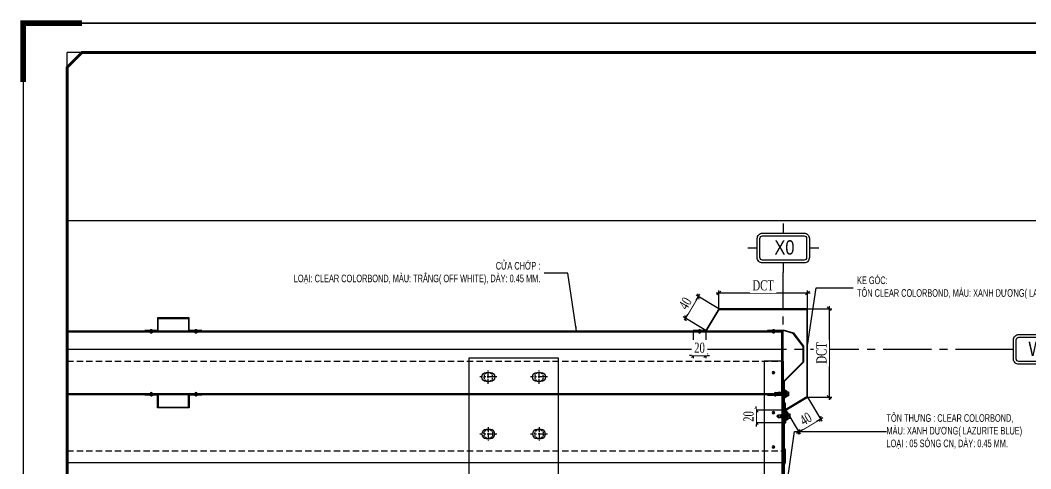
# Model space of a CAD drawing. Header units: inches. Extents: x 340055 to 349452, y -34649 to -30845.
# Drawn here: x 342111 to 342509.3, y -34053.4 to -33876.5 of the extents above; entities that cross this region are included whole.
import ezdxf
from ezdxf.enums import TextEntityAlignment as Align

# ---------------------------------------------------------------- set-up
doc = ezdxf.new("R2010")
doc.units = ezdxf.units.IN
doc.header["$MEASUREMENT"] = 0
doc.linetypes.add('CENTER2', pattern=[28.575, 19.05, -3.175, 3.175, -3.175])
doc.linetypes.add('HIDDEN', pattern=[0.375, 0.25, -0.125])
for name, color, linetype in [('250', 250, 'Continuous'), ('251', 251, 'Continuous'), ('3', 3, 'Continuous'), ('6', 6, 'Continuous'), ('7', 7, 'Continuous'), ('8', 8, 'Continuous'), ('Co ban', 2, 'Continuous'), ('DIM', 8, 'Continuous'), ('flashing', 6, 'Continuous'), ('NET IN', 3, 'Continuous'), ('STRUCTURE', 1, 'Continuous')]:
    doc.layers.add(name, color=color, linetype=linetype)
doc.layers.add('TL-TIILE BLOCK A2$0$TL-TITLE BLOCK 1', color=7, linetype='Continuous', lineweight=50)
doc.layers.add('Tpl_Bound', color=1, linetype='Continuous', plot=False)
doc.styles.add('hx2', font='')
doc.styles.add('ST1', font='times.ttf', dxfattribs={"width": 0.7})
doc.styles.add('ST1H', font='vnshxh.shx', dxfattribs={"width": 0.7})
doc.styles.get('hx2').set_extended_font_data('.VnArial NarrowH')
doc.dimstyles.new('3', dxfattribs={"dimtxt": 3.5, "dimasz": 1.8, "dimexe": 1, "dimexo": 0, "dimgap": 1, "dimtad": 1, "dimdec": 0, "dimlfac": 3, "dimzin": 0, "dimdsep": 46, "dimtxsty": 'ST1H', "dimblk": 'OBLIQUE', "dimcen": 1, "dimdle": 1, "dimclrd": 8, "dimclre": 8, "dimclrt": 3, "dimadec": 0, "dimazin": 0, "dimtfac": 1, "dimtdec": 0, "dimtix": 1, "dimtofl": 0, "dimtmove": 1, "dimatfit": 3, "dimfxl": 0, "dimtolj": 1, "dimtzin": 0, "dimlwd": -1, "dimlwe": -1, "dimarcsym": 0})
doc.dimstyles.new('4', dxfattribs={"dimtxt": 4, "dimasz": 1.5, "dimexe": 1, "dimexo": 0, "dimgap": 1, "dimtad": 1, "dimdec": 0, "dimlfac": 4, "dimzin": 0, "dimdsep": 46, "dimtxsty": 'ST1', "dimblk": 'OBLIQUE', "dimcen": 1, "dimdle": 1, "dimclrd": 8, "dimclre": 8, "dimclrt": 3, "dimadec": 0, "dimazin": 0, "dimtfac": 1, "dimtdec": 0, "dimtix": 1, "dimtmove": 0, "dimatfit": 3, "dimfxl": 0, "dimtolj": 1, "dimtzin": 0, "dimlwd": -1, "dimlwe": -1, "dimarcsym": 0})

# ---------------------------------------------------------------- blocks, each defined once
blk = doc.blocks.new('OVAl18-26')
at = {"layer": '250', "linetype": 'HIDDEN', "ltscale": 3}
blk.add_circle((0, 0), 1.78, dxfattribs=at)
at = {"layer": 'Co ban', "color": 71}
for p, q in [((0.82, 1.78), (-0.82, 1.78)), ((-0.82, -1.78), (0.82, -1.78))]:
    blk.add_line(p, q, dxfattribs=at)
for centre, start, end in [((-0.82, 0), 90, 270), ((0.82, 0), 270, 90)]:
    blk.add_arc(centre, 1.78, start, end, dxfattribs=at)
at = {"layer": 'DIM', "color": 5, "linetype": 'CENTER2', "ltscale": 0.2}
blk.add_line((-3.41, 0), (3.41, 0), dxfattribs=at)
at = {"layer": 'DIM', "color": 5, "linetype": 'CENTER2', "ltscale": 0.1}
blk.add_line((0, -2.74), (0, 2.74), dxfattribs=at)
blk.add_line((0, -2.74), (0, 2.74), dxfattribs=at)
blk = doc.blocks.new('RIVET')
at = {"color": 8}
for p, q in [((-3.9, 1.1), (-4.2, 0)), ((-4.2, 0), (-3.9, -1.1)), ((-3.9, -1.1), (-3.9, 1.1)), ((-3.5, -1.3), (-3.5, 1.3)), ((-1, -1.2), (-1, 1.3)), ((-1, 1.3), (-0.1, 1.3)), ((0, 1.3), (0, 2.4)), ((0, -1.3), (0, 1.3)), ((0.1, 2.5), (0.1, 2.5)), ((0.1, 2.5), (0.7, 1.4)), ((0.1, -2.5), (0.1, 2.5)), ((0.7, 1.1), (0.7, -1.1)), ((0.9, 0.7), (0.7, 0.7)), ((0.9, -0.7), (0.9, 0.7)), ((-0.1, -1.2), (-1, -1.2)), ((0, -2.4), (0, -1.3)), ((0.7, -1.4), (0.1, -2.5)), ((0.1, -2.5), (0.1, -2.5)), ((0.9, -0.7), (0.7, -0.7))]:
    blk.add_line(p, q, dxfattribs=at)
for centre, radius, start, end in [((-3.4, 0.7), 0.634, 101.5667, 142.2309), ((-2.5, -0.1), 1.78, 64.6352, 125.2369), ((-0.9, 3), 1.71, 240.4783, 268.3625), ((-0.1, 1.3), 0.0625, 270, 0), ((0.1, 2.4), 0.0625, 90, 180), ((0.1, 2.4), 0.0625, 26.5651, 90), ((0.1, 1.1), 0.625, 0, 26.5651), ((5.4, 0.6), 4.45, 179.0778, 187.9518), ((5.8, -0.6), 4.85, 172.415, 180.5555), ((-3.4, -0.7), 0.634, 217.7691, 258.4333), ((-2.5, 0.1), 1.78, 234.7631, 295.3648), ((-0.9, -3), 1.71, 91.6375, 119.5217), ((-0.1, -1.3), 0.0625, 0, 90), ((0.1, -2.4), 0.0625, 180, 270), ((0.1, -2.4), 0.0625, 270, 333.4349), ((0.1, -1.1), 0.625, 333.4349, 0)]:
    blk.add_arc(centre, radius, start, end, dxfattribs=at)
blk = doc.blocks.new('751')
at = {"true_color": 0xfa051e}
h = blk.add_hatch(dxfattribs=at)
h.set_pattern_fill('ANSI31', color=1, scale=3, style=0)
h.set_pattern_definition([(135, (666177.15917, -3958.0753), (0.26516504294, 0.26516504294), [])])
h.paths.add_polyline_path([(349602.32, -42372.48), (349602.92, -42372.48), (349602.92, -42297.48), (349602.32, -42297.48)])
at = {"color": 8}
for p, q in [((349607.18, -42303.52), (349607.82, -42303.52)), ((349607.5, -42303.2), (349607.5, -42303.84)), ((349607.18, -42324.6), (349607.82, -42324.6)), ((349607.5, -42324.28), (349607.5, -42324.92)), ((349607.18, -42342.62), (349607.82, -42342.62)), ((349607.5, -42342.3), (349607.5, -42342.93)), ((349607.18, -42368.34), (349607.82, -42368.34)), ((349607.5, -42368.02), (349607.5, -42368.66))]:
    blk.add_line(p, q, dxfattribs=at)
at = {"color": 1, "true_color": 0xfa051e}
for points in [[(349612.32, -42372.48), (349602.32, -42372.48), (349602.32, -42297.48), (349612.32, -42297.48)], [(349602.32, -42372.48), (349602.92, -42372.48), (349602.92, -42297.48), (349602.32, -42297.48)]]:
    blk.add_lwpolyline(points, close=True, dxfattribs=at)
at = {"color": 8}
for centre, radius in [((349607.5, -42303.52), 0.665), ((349607.5, -42303.52), 0.318), ((349607.5, -42324.6), 0.665), ((349607.5, -42324.6), 0.318), ((349607.5, -42342.62), 0.665), ((349607.5, -42342.62), 0.318), ((349607.5, -42368.34), 0.665), ((349607.5, -42368.34), 0.318)]:
    blk.add_circle(centre, radius, dxfattribs=at)
blk = doc.blocks.new('Short_Self_drilling')
at = {"layer": 'STRUCTURE', "color": 1, "linetype": 'Continuous'}
for p, q in [((6.4, 1.7), (-6.4, 1.7)), ((5.1, 3.8), (-5.1, 3.8)), ((-2.6, 2.9), (-5.1, 2.9)), ((-3.4, 3.8), (-3.4, 6.8)), ((3, 7.2), (-3, 7.2)), ((2.6, 2.9), (-2.6, 2.9)), ((-2.1, 2.8), (-2.1, 2.9)), ((6.3, 0), (0, 0)), ((2.2, 2.8), (2.2, 2.9)), ((2.2, -0.5), (2.2, 0)), ((5.1, 2.9), (2.6, 2.9)), ((3.4, 3.8), (3.4, 6.8)), ((3, -1.2), (-2.7, -0.2)), ((3, -2.7), (-2.7, -1.8)), ((3, -4.2), (-2.7, -3.3)), ((3, -5.8), (-2.7, -4.8)), ((3, -7.3), (-2.7, -6.3)), ((-1.9, -8), (-2.7, -7.9)), ((-2.1, -1.4), (-2.1, -0.9)), ((-2.1, -2.9), (-2.1, -2.4)), ((-2.1, -4.4), (-2.1, -3.9)), ((-2.1, -6), (-2.1, -5.4)), ((-2.1, -7.5), (-2.1, -7)), ((-2.1, -12.3), (-2.1, -8.5)), ((3, -8.8), (-1.1, -8.1)), ((2.1, -12.3), (2.1, -9.1)), ((2.2, -2), (2.2, -1.5)), ((2.2, -3.6), (2.2, -3)), ((2.2, -5.1), (2.2, -4.6)), ((2.2, -6.6), (2.2, -6.1)), ((2.2, -8.1), (2.2, -7.6))]:
    blk.add_line(p, q, dxfattribs=at)
blk.add_lwpolyline([(6.4, 1.3), (6.4, 1.7), (2.1, 2.8), (-2.1, 2.8), (-6.4, 1.7), (-6.4, 1.3)], close=True, dxfattribs=at)
for points in [[(-6.4, 1.3, -0.088869), (-6.3, 0), (0, 0)], [(-0.1, 3.8), (-0.3, 6.2, 0.338878), (-3.1, 6.2), (-3.3, 3.8)], [(3.3, 3.8), (3.1, 6.2, 0.338878), (0.3, 6.2), (0.1, 3.8)], [(2.1, -12.3), (0.2, -14.2, -0.333596), (-0.2, -14.2), (-2.1, -12.3)], [(-0.1, -14), (-1, -12.2, -0.148657), (-1.4, -11.2), (-2, -7.7, -0.815006), (-1.2, -7.8, 0.150833), (-0.8, -8.7)], [(2.1, -12.3), (1.7, -11.7, 0.52242), (0.9, -11.7), (-0.2, -14.2)]]:
    blk.add_lwpolyline(points, format="xyb", dxfattribs=at)
for points in [[(3, -1.2), (2.2, -1.5), (-2.1, -0.8), (-2.7, -0.2), (-2.4, 0)], [(3, -2.7), (2.2, -3), (-2.1, -2.4), (-2.7, -1.8), (-2.1, -1.4), (2.2, -2), (3, -2.7)], [(3, -4.2), (2.2, -4.6), (-2.1, -3.9), (-2.7, -3.3), (-2.1, -2.9), (2.2, -3.6), (3, -4.2)], [(3, -5.8), (2.2, -6.1), (-2.1, -5.4), (-2.7, -4.8), (-2.1, -4.4), (2.2, -5.1), (3, -5.8)], [(3, -7.3), (2.2, -7.6), (-2.1, -7), (-2.7, -6.3), (-2.1, -6), (2.2, -6.6), (3, -7.3)], [(-1.8, -8.5), (-2.1, -8.5), (-2.7, -7.9), (-2.1, -7.5), (-1.8, -7.5)], [(-1.3, -7.6), (2.2, -8.1), (3, -8.8)], [(-1.2, 0), (2.2, -0.5), (3, -1.2)], [(3, -8.8), (2.2, -9.1), (-0.8, -8.7)]]:
    blk.add_lwpolyline(points, dxfattribs=at)
for centre, radius, start, end in [((-5, 3.3), 0.455, 109.7949, 250.2674), ((-3, 6.8), 0.429, 90.0311, 180.0311), ((3, 6.8), 0.429, 0.0311, 90.0311), ((5.1, 3.3), 0.435, 279.7276, 80.3347), ((10, 0.2), 3.74, 162.2963, 182.6103)]:
    blk.add_arc(centre, radius, start, end, dxfattribs=at)
blk = doc.blocks.new('TENTRUC')
at = {"layer": '7'}
for p, q in [((0, 8.27), (0, 10.26)), ((-7.48, 5.13), (-5.48, 5.13)), ((5.48, 5.13), (7.48, 5.13)), ((0, 0), (0, 2))]:
    blk.add_line(p, q, dxfattribs=at)
blk.add_lwpolyline([(-4.36, 8.27), (4.36, 8.27, -0.414214), (5.48, 7.14), (5.48, 3.12, -0.414214), (4.36, 2), (-4.36, 2, -0.414214), (-5.48, 3.12), (-5.48, 7.14, -0.414214)], format="xyb", close=True, dxfattribs=at)
at = {"layer": '8', "ltscale": 15}
blk.add_lwpolyline([(-4.36, 7.68), (4.36, 7.68, -0.414214), (4.9, 7.14), (4.9, 3.12, -0.414214), (4.36, 2.58), (-4.36, 2.58, -0.414214), (-4.9, 3.12), (-4.9, 7.14, -0.414214)], format="xyb", close=True, dxfattribs=at)
at = {"layer": '3', "style": 'hx2'}
blk.add_attdef('TR', text='', height=2.9, dxfattribs=at).set_placement((-0.16, 3.83), align=Align.CENTER)
blk = doc.blocks.new('_Oblique')
at = {"color": 0, "linetype": 'ByBlock', "lineweight": -2}
blk.add_line((-0.5, -0.5), (0.5, 0.5), dxfattribs=at)
blk = doc.blocks.new('*D238')
at = {"color": 8, "linetype": 'Continuous', "transparency": 16777216}
for p, q in [((342386.31, -33990.29), (342386.31, -33983.12)), ((342421.27, -33990.29), (342421.27, -33983.12)), ((342422.27, -33984.12), (342385.31, -33984.12))]:
    blk.add_line(p, q, dxfattribs=at)
at = {"layer": 'Defpoints', "color": 0, "transparency": 16777216}
for p in [(342386.31, -33984.12), (342386.31, -33990.29), (342421.27, -33990.29)]:
    blk.add_point(p, dxfattribs=at)
at = {"color": 8, "transparency": 16777216, "xscale": 1.5, "yscale": 1.5, "zscale": 1.5, "rotation": 180}
blk.add_blockref('_Oblique', (342386.31, -33984.12), dxfattribs=at)
at = {"color": 8, "transparency": 16777216, "xscale": 1.5, "yscale": 1.5, "zscale": 1.5}
blk.add_blockref('_Oblique', (342421.27, -33984.12), dxfattribs=at)
at = {"color": 3, "transparency": 16777216, "insert": (342403.79, -33981.07), "char_height": 4, "attachment_point": 5, "style": 'ST1', "bg_fill": 3, "box_fill_scale": 1.25, "bg_fill_color": 256, "bg_fill_true_color": 13158600, "bg_fill_transparency": 0}
blk.add_mtext('\\A1;DCT', dxfattribs=at)
blk = doc.blocks.new('*D239')
at = {"color": 8, "linetype": 'Continuous', "transparency": 16777216}
for p, q in [((342378.76, -33984.59), (342372.6, -33994.86)), ((342386.31, -33990.29), (342377.39, -33984.93)), ((342381.17, -33998.84), (342372.25, -33993.49))]:
    blk.add_line(p, q, dxfattribs=at)
at = {"layer": 'Defpoints', "color": 0, "transparency": 16777216}
for p in [(342386.31, -33990.29), (342381.17, -33998.84)]:
    blk.add_point(p, dxfattribs=at)
at = {"color": 8, "transparency": 16777216, "xscale": 1.5, "yscale": 1.5, "zscale": 1.5}
for p, rotation in [((342378.25, -33985.45), 59.02276690874309), ((342373.11, -33994.01), 239.0227669087431)]:
    blk.add_blockref('_Oblique', p, dxfattribs=dict(at, rotation=rotation))
at = {"color": 3, "transparency": 16777216, "insert": (342373.08, -33988.17), "char_height": 4, "attachment_point": 5, "rotation": 59.0228, "style": 'ST1', "bg_fill": 3, "box_fill_scale": 1.25, "bg_fill_color": 256, "bg_fill_true_color": 13158600, "bg_fill_transparency": 0}
blk.add_mtext('\\A1;40', dxfattribs=at)
at = {"layer": 'Defpoints', "color": 0, "transparency": 16777216}
blk.add_point((342373.11, -33994.01), dxfattribs=at)
blk = doc.blocks.new('*D240')
at = {"color": 8, "linetype": 'Continuous', "transparency": 16777216}
for p, q in [((342376.25, -33998.84), (342376.25, -34009.74)), ((342381.17, -33998.84), (342381.17, -34009.74)), ((342376.25, -34008.74), (342374.75, -34008.74)), ((342376.25, -34008.74), (342381.17, -34008.74)), ((342381.17, -34008.74), (342382.67, -34008.74))]:
    blk.add_line(p, q, dxfattribs=at)
at = {"layer": 'Defpoints', "color": 0, "transparency": 16777216}
for p in [(342376.25, -33998.84), (342381.17, -33998.84)]:
    blk.add_point(p, dxfattribs=at)
at = {"color": 8, "transparency": 16777216, "xscale": 1.5, "yscale": 1.5, "zscale": 1.5}
blk.add_blockref('_Oblique', (342376.25, -34008.74), dxfattribs=at)
at = {"color": 8, "transparency": 16777216, "xscale": 1.5, "yscale": 1.5, "zscale": 1.5, "rotation": 180}
blk.add_blockref('_Oblique', (342381.17, -34008.74), dxfattribs=at)
at = {"color": 3, "transparency": 16777216, "insert": (342378.71, -34005.7), "char_height": 4, "attachment_point": 5, "style": 'ST1', "bg_fill": 3, "box_fill_scale": 1.25, "bg_fill_color": 256, "bg_fill_true_color": 13158600, "bg_fill_transparency": 0}
blk.add_mtext('\\A1;20', dxfattribs=at)
at = {"layer": 'Defpoints', "color": 0, "transparency": 16777216}
blk.add_point((342381.17, -34008.74), dxfattribs=at)
blk = doc.blocks.new('*D241')
at = {"color": 8, "linetype": 'Continuous', "transparency": 16777216}
for p, q in [((342421.27, -33990.29), (342430.83, -33990.29)), ((342429.83, -33989.29), (342429.83, -34026.21)), ((342421.27, -34025.21), (342430.83, -34025.21))]:
    blk.add_line(p, q, dxfattribs=at)
at = {"layer": 'Defpoints', "color": 0, "transparency": 16777216}
for p in [(342421.27, -33990.29), (342421.27, -34025.21), (342429.83, -34025.21)]:
    blk.add_point(p, dxfattribs=at)
at = {"color": 8, "transparency": 16777216, "xscale": 1.5, "yscale": 1.5, "zscale": 1.5}
for p, rotation in [((342429.83, -33990.29), 90), ((342429.83, -34025.21), 270)]:
    blk.add_blockref('_Oblique', p, dxfattribs=dict(at, rotation=rotation))
at = {"color": 3, "transparency": 16777216, "insert": (342426.79, -34007.75), "char_height": 4, "attachment_point": 5, "rotation": 90, "style": 'ST1', "bg_fill": 3, "box_fill_scale": 1.25, "bg_fill_color": 256, "bg_fill_true_color": 13158600, "bg_fill_transparency": 0}
blk.add_mtext('\\A1;DCT', dxfattribs=at)
blk = doc.blocks.new('*D242')
at = {"color": 8, "linetype": 'Continuous', "transparency": 16777216}
for p, q in [((342412.71, -34030.35), (342400.09, -34030.35)), ((342401.09, -34030.35), (342401.09, -34028.85)), ((342401.09, -34030.35), (342401.09, -34035.26)), ((342412.71, -34035.26), (342400.09, -34035.26)), ((342401.09, -34035.26), (342401.09, -34036.76))]:
    blk.add_line(p, q, dxfattribs=at)
at = {"layer": 'Defpoints', "color": 0, "transparency": 16777216}
for p in [(342412.71, -34030.35), (342412.71, -34035.26)]:
    blk.add_point(p, dxfattribs=at)
at = {"color": 8, "transparency": 16777216, "xscale": 1.5, "yscale": 1.5, "zscale": 1.5}
for p, rotation in [((342401.09, -34030.35), 270), ((342401.09, -34035.26), 90)]:
    blk.add_blockref('_Oblique', p, dxfattribs=dict(at, rotation=rotation))
at = {"color": 3, "transparency": 16777216, "insert": (342398.06, -34032.8), "char_height": 4, "attachment_point": 5, "rotation": 90, "style": 'ST1', "bg_fill": 3, "box_fill_scale": 1.25, "bg_fill_color": 256, "bg_fill_true_color": 13158600, "bg_fill_transparency": 0}
blk.add_mtext('\\A1;20', dxfattribs=at)
at = {"layer": 'Defpoints', "color": 0, "transparency": 16777216}
blk.add_point((342401.09, -34035.26), dxfattribs=at)
blk = doc.blocks.new('*D243')
at = {"color": 8, "linetype": 'Continuous', "transparency": 16777216}
for p, q in [((342421.27, -34025.21), (342426.92, -34034.62)), ((342412.71, -34030.35), (342418.36, -34039.75)), ((342416.99, -34039.41), (342427.26, -34033.24))]:
    blk.add_line(p, q, dxfattribs=at)
at = {"layer": 'Defpoints', "color": 0, "transparency": 16777216}
for p in [(342421.27, -34025.21), (342412.71, -34030.35)]:
    blk.add_point(p, dxfattribs=at)
at = {"color": 8, "transparency": 16777216, "xscale": 1.5, "yscale": 1.5, "zscale": 1.5}
for p, rotation in [((342426.4, -34033.76), 30.97723308627216), ((342417.84, -34038.9), 210.9772330862722)]:
    blk.add_blockref('_Oblique', p, dxfattribs=dict(at, rotation=rotation))
at = {"color": 3, "transparency": 16777216, "insert": (342420.56, -34033.73), "char_height": 4, "attachment_point": 5, "rotation": 30.9772, "style": 'ST1', "bg_fill": 3, "box_fill_scale": 1.25, "bg_fill_color": 256, "bg_fill_true_color": 13158600, "bg_fill_transparency": 0}
blk.add_mtext('\\A1;40', dxfattribs=at)
at = {"layer": 'Defpoints', "color": 0, "transparency": 16777216}
blk.add_point((342426.4, -34033.76), dxfattribs=at)
blk = doc.blocks.new('kt kien truc 1')
at = {"layer": 'Defpoints'}
for p in [(20, 410), (15, 405)]:
    blk.add_line(p, (15, 410), dxfattribs=at)
at = {"layer": 'Defpoints', "color": 8, "const_width": 2}
blk.add_lwpolyline([(0, 400), (0, 420), (20, 420)], dxfattribs=at)
at = {"layer": 'Defpoints', "color": 8}
blk.add_lwpolyline([(0, 0), (594, 0), (594, 420), (0, 420)], close=True, dxfattribs=at)
at = {"layer": 'TL-TIILE BLOCK A2$0$TL-TITLE BLOCK 1', "const_width": 1}
blk.add_lwpolyline([(20, 10), (579, 10), (584, 15), (584, 405), (579, 410), (20, 410), (15, 405), (15, 15)], close=True, dxfattribs=at)

msp = doc.modelspace()

# ---------------------------------------------------------------- linework, layer by layer
at = {"color": 8, "linetype": 'CENTER2'}
for p, q in [((342411.729, -34161.614), (342411.729, -33975.9679)), ((342498.7008, -34006.3405), (342129.5218, -34006.3405))]:
    msp.add_line(p, q, dxfattribs=at)
at = {"color": 8}
msp.add_lwpolyline([(342129.5218, -33955.437), (342698.8597, -33955.437), (342698.8597, -34307.0168), (342129.5218, -34307.0168)], close=True, dxfattribs=at)
at = {"color": 3, "ltscale": 15}
msp.add_lwpolyline([(342411.7626, -34059.9043), (342411.7626, -34051.7775), (342412.2119, -34050.8715), (342412.2119, -34045.9965), (342411.7626, -34045.0905), (342411.7626, -34033.6979), (342412.2119, -34032.7919), (342412.2119, -34027.917), (342411.7626, -34027.011), (342411.7626, -34018.9476), (342419.5004, -34011.2173), (342419.5004, -34005.1553), (342415.5881, -34000.0207), (342411.715, -33998.8405), (342411.715, -33998.5905), (342415.7119, -33999.7707), (342419.7504, -34005.0709), (342419.7504, -34011.3209), (342412.0126, -34019.0513), (342412.0126, -34026.9524), (342412.4619, -34027.8584), (342412.4619, -34032.8505), (342412.0126, -34033.7565), (342412.0126, -34045.032), (342412.4619, -34045.9379), (342412.4619, -34050.9301), (342412.0126, -34051.836), (342412.0126, -34059.8013)], dxfattribs=at)
at = {"color": 71, "ltscale": 0.1}
for points in [[(342129.5218, -33999.0926), (342411.4646, -33999.0926), (342411.4646, -34024.1309), (342129.5218, -34024.1309)], [(342129.5218, -34024.1309), (342411.4646, -34024.1309), (342411.4646, -33999.0926), (342129.5218, -33999.0926)], [(342129.5218, -33999.343), (342411.2142, -33999.343), (342411.2142, -34023.8805), (342129.5218, -34023.8805)], [(342129.5218, -34023.8805), (342411.2142, -34023.8805), (342411.2142, -33999.343), (342129.5218, -33999.343)]]:
    msp.add_lwpolyline(points, dxfattribs=at)
at = {"color": 94}
msp.add_lwpolyline([(342129.5218, -34050.9655), (342411.715, -34050.9655), (342411.715, -34006.3405), (342129.5218, -34006.3405)], dxfattribs=at)
at = {"color": 94, "linetype": 'HIDDEN', "ltscale": 10}
for points in [[(342129.5218, -34010.9655), (342411.715, -34010.9655)], [(342129.5218, -34046.3405), (342411.715, -34046.3405)]]:
    msp.add_lwpolyline(points, dxfattribs=at)
at = {"layer": '6', "color": 9}
msp.add_lwpolyline([(342322.965, -34075.0905), (342287.965, -34075.0905), (342287.965, -34009.7155), (342322.965, -34009.7155)], close=True, dxfattribs=at)
at = {"layer": 'flashing'}
for points in [[(342386.4472, -33990.536), (342421.0185, -33990.536), (342421.0185, -34025.067), (342412.4619, -34030.2036), (342412.4619, -34035.263), (342412.7119, -34035.263), (342412.7119, -34030.3451), (342421.2685, -34025.2085), (342421.2685, -33990.286), (342386.3057, -33990.286), (342381.169, -33998.8426), (342376.2511, -33998.8426), (342376.2511, -33999.0926), (342381.3105, -33999.0926)], [(342165.1036, -33998.8409), (342160.1036, -33998.8409), (342160.1036, -33999.0926), (342165.3553, -33999.0926), (342165.3553, -33994.0909), (342175.0579, -33994.0909), (342177.3553, -33994.0909), (342177.3553, -33999.0926), (342182.607, -33999.0926), (342182.607, -33998.8409), (342177.607, -33998.8409), (342177.607, -33993.8409), (342175.0579, -33993.8409), (342165.1036, -33993.8409)], [(342411.715, -34014.4144), (342411.715, -33998.8405), (342405.455, -33998.8405), (342405.455, -33999.0926), (342411.4646, -33999.0926), (342411.4646, -34014.4144), (342411.4646, -34024.1326), (342405.455, -34024.1326), (342405.455, -34024.3847), (342411.715, -34024.3847)], [(342165.1036, -34024.3826), (342160.1036, -34024.3826), (342160.1036, -34024.1309), (342165.3553, -34024.1309), (342165.3553, -34029.1326), (342175.0579, -34029.1326), (342177.3553, -34029.1326), (342177.3553, -34024.1309), (342182.607, -34024.1309), (342182.607, -34024.3826), (342177.607, -34024.3826), (342177.607, -34029.3826), (342175.0579, -34029.3826), (342165.1036, -34029.3826)]]:
    msp.add_lwpolyline(points, close=True, dxfattribs=at)

# ---------------------------------------------------------------- block references
at = {"color": 240, "true_color": 0xfc0324, "xscale": -0.75, "yscale": 0.75, "zscale": 0.75}
msp.add_blockref('751', (604613.4576, -2287.8524), dxfattribs=at)
at = {"color": 1, "extrusion": (0, 0, -1), "xscale": 0.2400000000182085, "yscale": 0.2400000000182085, "zscale": -0.240000000018588, "rotation": 89.96887261194802}
msp.add_blockref('Short_Self_drilling', (-342412.0126, -34023.8598), dxfattribs=at)
at = {"color": 1, "xscale": 0.2400000000182085, "yscale": 0.2400000000182085, "zscale": 0.2400000000182085, "rotation": 269.9688726119481}
msp.add_blockref('Short_Self_drilling', (342412.7119, -34032.6403), dxfattribs=at)
at = {"layer": '251', "color": 9, "xscale": -0.9722222224809229, "yscale": 0.972222222131677, "zscale": 0.9722222221905668}
for p in [(342295.465, -34017.2155), (342315.465, -34017.2155)]:
    msp.add_blockref('OVAl18-26', p, dxfattribs=at)
at = {"layer": '251', "color": 9, "xscale": 0.9722222224809229, "yscale": 0.9722222224809229, "zscale": 0.9722222224809229, "rotation": 180}
for p in [(342295.465, -34039.7155), (342315.465, -34039.7155)]:
    msp.add_blockref('OVAl18-26', p, dxfattribs=at)
at = {"layer": '3'}
ref = msp.add_blockref('TENTRUC', (342411.729, -33956.7212), dxfattribs=dict(at, xscale=1.875, yscale=1.875, zscale=1.875, rotation=180))
ref.add_attrib('TR', 'X0', dxfattribs={"layer": '0', "height": 5.625, "style": 'hx2'}).set_placement((342412.1767, -33968.9127), align=Align.CENTER)
ref = msp.add_blockref('TENTRUC', (342512.7223, -33996.7171), dxfattribs=dict(at, xscale=1.875, yscale=1.875, zscale=1.875, rotation=180))
ref.add_attrib('TR', 'W1', dxfattribs={"layer": '0', "height": 5.625, "style": 'hx2'}).set_placement((342513.17, -34008.9086), align=Align.CENTER)
at = {"layer": 'flashing', "color": 0, "ltscale": 500}
for p, xscale, yscale, zscale, rotation in [((342162.6194, -33998.8409), -0.2441406250291038, 0.2441406250291038, 0.2441406250007771, 270), ((342180.2441, -33998.8409), -0.2441406250291038, 0.2441406250291038, 0.2441406250007771, 270), ((342378.7101, -33998.8426), 0.2441406247671694, 0.2441406247671694, 0.2441406247671694, 90), ((342407.9216, -33998.8384), -0.2347506009391509, 0.2347506009391509, 0.2347506009622858, 270), ((342162.6194, -34024.3826), 0.2441406249417923, 0.2441406249417923, 0.2441406249417923, 270), ((342180.2441, -34024.3826), 0.2441406249417923, 0.2441406249417923, 0.2441406249417923, 270), ((342408.585, -34024.3847), 0.2347506009391509, 0.2347506009391509, 0.2347506009391509, 270)]:
    msp.add_blockref('RIVET', p, dxfattribs=dict(at, xscale=xscale, yscale=yscale, zscale=zscale, rotation=rotation))

# ---------------------------------------------------------------- leaders
at = {"color": 9}
msp.add_leader([(342330.203, -33999.0926), (342326.8157, -33976.2925), (342315.95, -33976.2925)], dimstyle='3', override={"dimgap": 1, "dimtad": 0}, dxfattribs=at)

# ---------------------------------------------------------------- next in the draw order: texts
at = {"layer": '3', "char_height": 3, "style": 'ST1H', "bg_fill": 2}
for s, insert, attachment_point in [('\\A1;cöa chíp : \\Plo¹i: CLEAR COLORBOND, mµu: tr¾ng( Off white), dµy: 0.45 mm.', (342315.95, -33976.2925), 6), ('\\A1;t«n TH¦NG : CLEAR COLORBOND,\\Pmµu: Xanh d\xad¬ng( Lazurite blue)\\PLo¹i : 05 SãNG CN, dµy: 0.45 mm.', (342452.3995, -34038.7366), 4)]:
    msp.add_mtext(s, dxfattribs=dict(at, insert=insert, attachment_point=attachment_point))

# ---------------------------------------------------------------- next in the draw order: dimensions: what is measured, and where the dimension line sits
at = {"color": 8}
dim = msp.add_linear_dim(base=(342386.3057, -33984.1174), p1=(342421.2685, -33990.286), p2=(342386.3057, -33990.286), text='DCT', dimstyle='4', dxfattribs=at)
dim.commit()
dim.dimension.update_dxf_attribs({"geometry": '*D238', "text_midpoint": (342403.7871, -33981.0727)})
dim = msp.add_linear_dim(base=(342401.0916, -34035.263), p1=(342412.7119, -34030.3451), p2=(342412.7119, -34035.263), angle=90, dimstyle='4', override={"dimtmove": 1}, dxfattribs=at)
dim.commit()
dim.dimension.update_dxf_attribs({"geometry": '*D242', "text_midpoint": (342398.057, -34032.8041)})

# ---------------------------------------------------------------- next in the draw order: dimensions: what is measured, and where the dimension line sits
dim = msp.add_aligned_dim(p1=(342386.3057, -33990.286), p2=(342381.169, -33998.8426), distance=-9.397, dimstyle='4', dxfattribs=at)
dim.commit()
dim.dimension.update_dxf_attribs({"geometry": '*D239', "text_midpoint": (342373.0788, -33988.1658)})
dim = msp.add_linear_dim(base=(342429.8342, -34025.2085), p1=(342421.2685, -33990.286), p2=(342421.2685, -34025.2085), angle=90, text='DCT', dimstyle='4', dxfattribs=at)
dim.commit()
dim.dimension.update_dxf_attribs({"geometry": '*D241', "text_midpoint": (342426.7895, -34007.7472)})

# ---------------------------------------------------------------- next in the draw order: dimensions: what is measured, and where the dimension line sits
dim = msp.add_linear_dim(base=(342381.169, -34008.7376), p1=(342376.2511, -33998.8426), p2=(342381.169, -33998.8426), dimstyle='4', dxfattribs=at)
dim.commit()
dim.dimension.update_dxf_attribs({"geometry": '*D240', "text_midpoint": (342378.7101, -34005.703)})
dim = msp.add_aligned_dim(p1=(342412.7119, -34030.3451), p2=(342421.2685, -34025.2085), distance=-9.9725, dimstyle='4', dxfattribs=at)
dim.commit()
dim.dimension.update_dxf_attribs({"geometry": '*D243', "text_midpoint": (342420.5611, -34033.7252)})

# ---------------------------------------------------------------- next in the draw order: leaders
at = {"color": 9}
msp.add_leader([(342421.2685, -34004.8238), (342424.6558, -33982.0237), (342440.7831, -33982.0237)], dimstyle='3', override={"dimgap": 1, "dimtad": 0}, dxfattribs=at)

# ---------------------------------------------------------------- next in the draw order: texts
at = {"layer": '3', "insert": (342440.7831, -33982.0237), "char_height": 3, "attachment_point": 4, "style": 'ST1H', "bg_fill": 2}
msp.add_mtext('\\A1;ke gãc: \\Pt«n CLEAR COLORBOND, mµu: Xanh d\xad¬ng( Lazurite blue), dµy: 0.45 mm.', dxfattribs=at)

# ---------------------------------------------------------------- next in the draw order: leaders
at = {"color": 9}
msp.add_leader([(342413.015, -34060.8102), (342416.1317, -34038.7366), (342452.3995, -34038.7366)], dimstyle='3', override={"dimgap": 1, "dimtad": 0}, dxfattribs=at)

# ---------------------------------------------------------------- next in the draw order: linework, layer by layer
at = {"layer": 'NET IN'}
msp.add_lwpolyline([(342112.2309, -33877.6109), (342801.0108, -33877.6109), (342801.0108, -34364.2114), (342112.2309, -34364.2114)], close=True, dxfattribs=at)
at = {"layer": 'Tpl_Bound', "color": 1}
msp.add_lwpolyline([(342112.2309, -34364.2114), (342112.2309, -33877.6109), (342801.0108, -33877.6109), (342801.0108, -34364.2114)], close=True, dxfattribs=at)

# ---------------------------------------------------------------- next in the draw order: block references
at = {"layer": '3', "xscale": 1.159562065285868, "yscale": 1.159562065285868, "zscale": 1.159562065285868}
msp.add_blockref('kt kien truc 1', (342112.1284, -34364.6269), dxfattribs=at)

doc.saveas('drawing.dxf')
